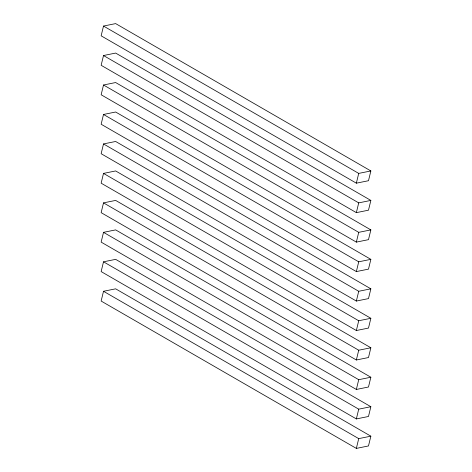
<?xml version="1.0" encoding="UTF-8"?>
<svg xmlns="http://www.w3.org/2000/svg" width="472" height="472" viewBox="0 0 472 472"><rect width="100%" height="100%" fill="white"/><g stroke="black" fill="none" stroke-linecap="round" stroke-linejoin="round"><path stroke-width="0.71" d="M103.51 26.054L101.144 35.825L356.354 183.171L368.49 180.723L370.856 170.947L115.646 23.6L103.51 26.054L358.72 173.401L370.856 170.947M103.51 55.525L101.144 65.295L356.354 212.642L368.49 210.188L370.856 200.417L115.646 53.07L103.51 55.525L358.72 202.871L370.856 200.417M103.51 84.995L101.144 94.766L356.354 242.112L368.49 239.658L370.856 229.888L115.646 82.541L103.51 84.995L358.72 232.336L370.856 229.888M103.51 114.46L101.144 124.236L356.354 271.583L368.49 269.128L370.856 259.352L115.646 112.011L103.51 114.46L358.72 261.807L370.856 259.352M103.51 143.93L101.144 153.707L356.354 301.053L368.49 298.599L370.856 288.823L115.646 141.476L103.51 143.93L358.72 291.277L370.856 288.823M103.51 173.401L101.144 183.177L356.354 330.524L368.49 328.069L370.856 318.293L115.646 170.947L103.51 173.401L358.72 320.748L370.856 318.293M103.51 202.871L101.144 212.648L356.354 359.988L368.49 357.54L370.856 347.764L115.646 200.417L103.51 202.871L358.72 350.218L370.856 347.764M103.51 232.342L101.144 242.112L356.354 389.459L368.49 387.005L370.856 377.234L115.646 229.888L103.51 232.342L358.72 379.689L370.856 377.234M103.51 261.812L101.144 271.583L356.354 418.929L368.49 416.475L370.856 406.705L115.646 259.358L103.51 261.812L358.72 409.159L370.856 406.705M103.51 291.277L101.144 301.053L356.354 448.4L368.49 445.946L370.856 436.175L115.646 288.829L103.51 291.277L358.72 438.624L370.856 436.175M356.354 183.171L358.72 173.401M356.354 212.642L358.72 202.871M356.354 242.112L358.72 232.336M356.354 271.583L358.72 261.807M356.354 301.053L358.72 291.277M356.354 330.524L358.72 320.748M356.354 359.988L358.72 350.218M356.354 389.459L358.72 379.689M356.354 418.929L358.72 409.159M356.354 448.4L358.72 438.624"/></g></svg>
